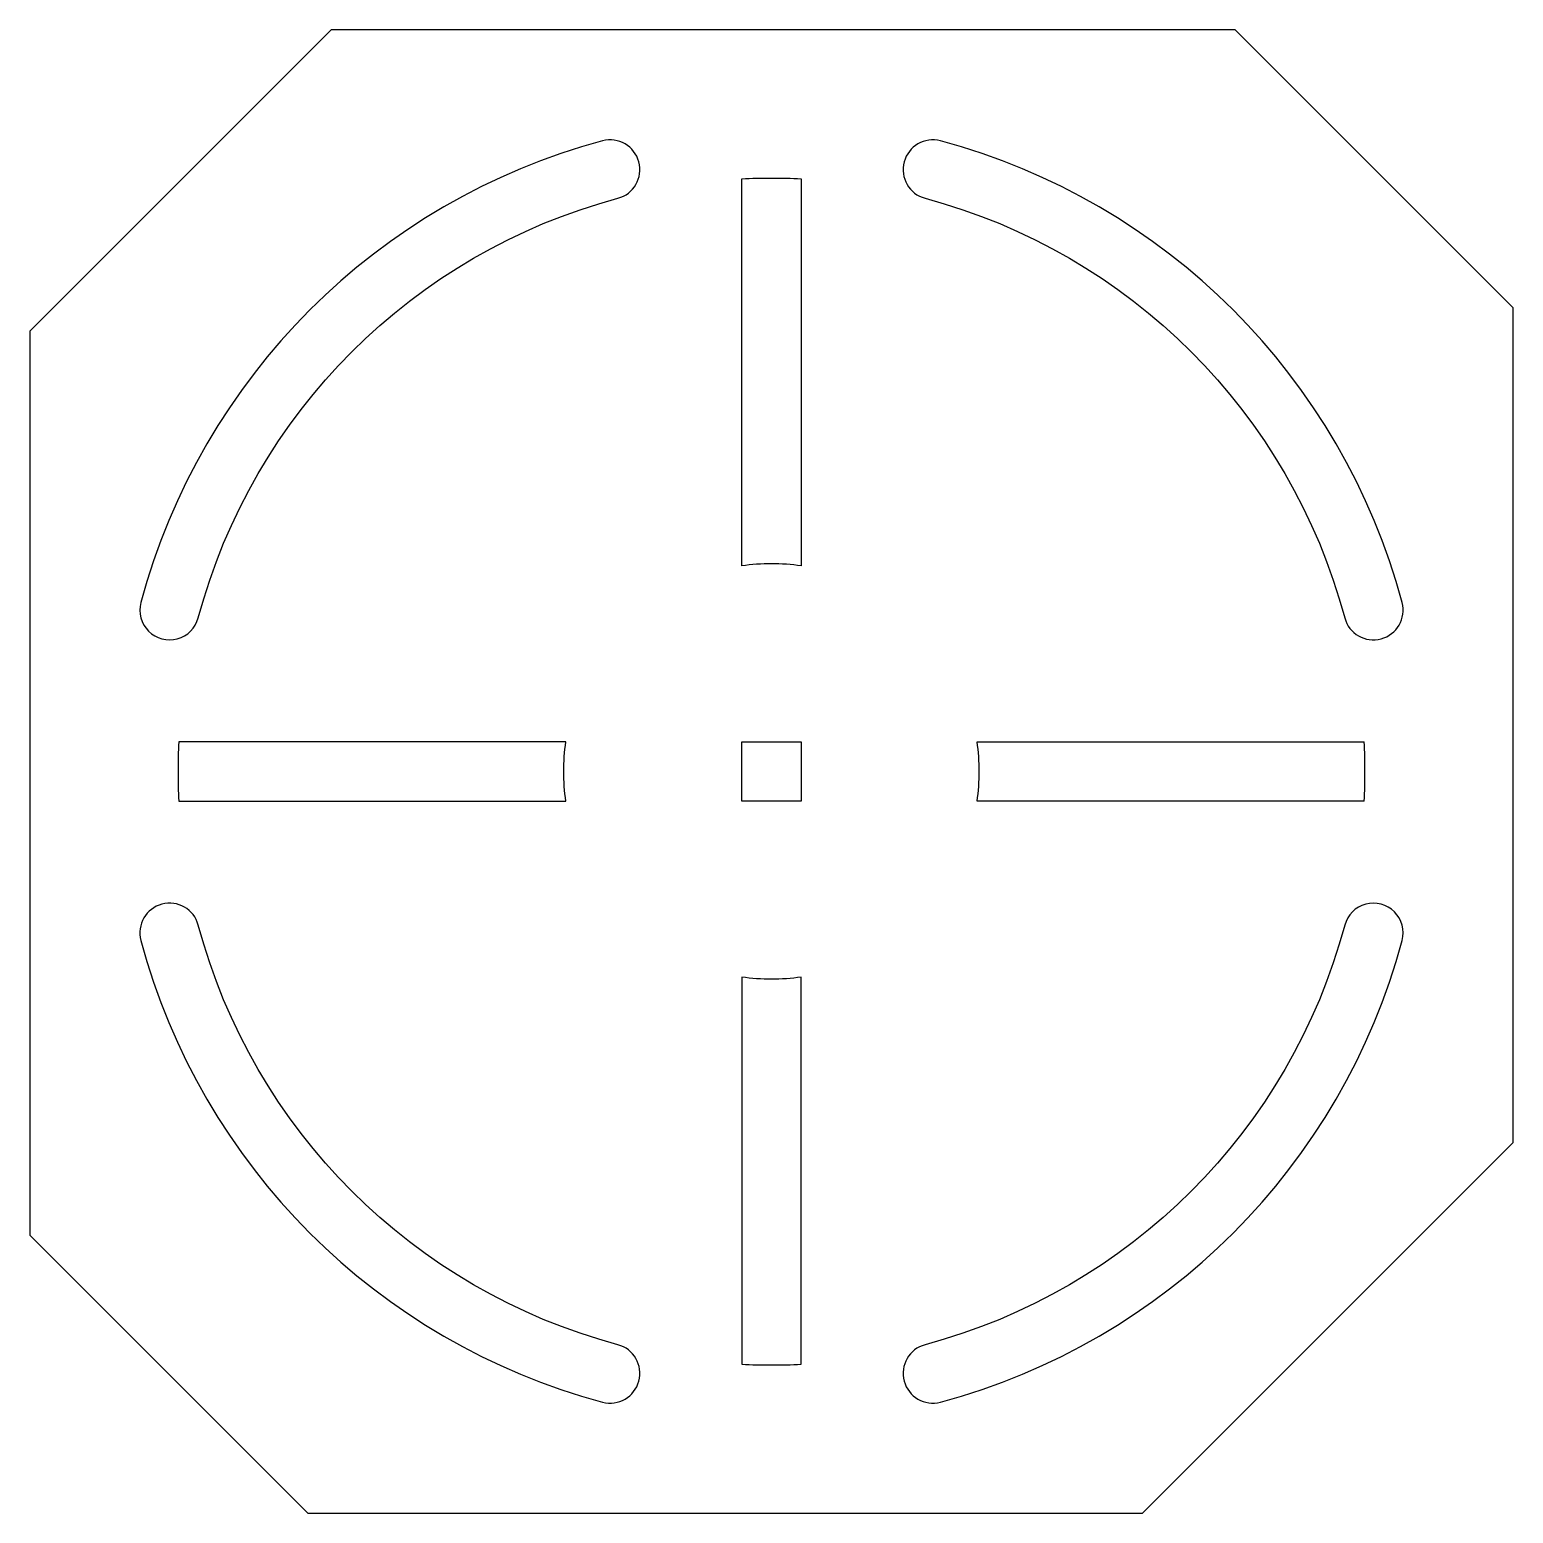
# Model space of a CAD drawing. Header units: millimetres. Extents: x -198 to 52, y -50 to 200.
import ezdxf

# ---------------------------------------------------------------- set-up
doc = ezdxf.new("R2010")
doc.units = ezdxf.units.MM
doc.layers.add('CONTORNO', color=7, linetype='CONTINUOUS')
doc.layers.add('RANURAS', color=1, linetype='CONTINUOUS')

msp = doc.modelspace()

# ---------------------------------------------------------------- linework, layer by layer
at = {"layer": 'CONTORNO'}
msp.add_lwpolyline([(5.435252, 199.861657), (-146.908498, 199.861657), (-197.689748, 149.080407), (-197.689748, -3.263343), (-150.814748, -50.138343), (-10.189748, -50.138343), (52.310252, 12.361657), (52.310252, 152.986657)], close=True, dxfattribs=at)
at = {"layer": 'RANURAS'}
for p, q in [((-38.048732, 79.861657), (27.185174, 79.861657)), ((27.185174, 69.861657), (-38.048732, 69.861657))]:
    msp.add_line(p, q, dxfattribs=at)
for points in [[(-98.571652, 171.45424, 1), (-101.159843, 181.113498, 0.2679491924), (-178.941589, 103.331752, 1), (-169.28233, 100.743562, -0.2679491924)], [(23.902835, 100.743562, 1), (33.562093, 103.331752, 0.2679491924), (-44.219653, 181.113498, 1), (-46.807843, 171.45424, -0.2679491924)], [(-77.689748, 109.502674), (-77.689748, 174.736579, -0.0250156446), (-67.689748, 174.736579), (-67.689748, 109.502674, 0.0717967697)], [(-172.564669, 79.861657, 0.0250156446), (-172.564669, 69.861657), (-107.330764, 69.861657, -0.0717967697), (-107.330764, 79.861657)], [(-169.28233, 48.979753, 1), (-178.941589, 46.391563, 0.2679491924), (-101.159843, -31.390183, 1), (-98.571652, -21.730925, -0.2679491924)], [(-46.807843, -21.730925, 1), (-44.219653, -31.390183, 0.2679491924), (33.562093, 46.391563, 1), (23.902835, 48.979753, -0.2679491924)], [(-77.689748, -25.013264, 0.0250156446), (-67.689748, -25.013264), (-67.689748, 40.220641, -0.0717967697), (-77.689748, 40.220641)]]:
    msp.add_lwpolyline(points, format="xyb", close=True, dxfattribs=at)
msp.add_lwpolyline([(-67.689748, 69.861657), (-77.689748, 69.861657), (-77.689748, 79.861657), (-67.689748, 79.861657)], close=True, dxfattribs=at)
for radius, start, end in [(35, -8.2132107, 8.2132107), (100, -2.86598398, 2.86598398)]:
    msp.add_arc((-72.689748, 74.861657), radius, start, end, dxfattribs=at)

doc.saveas('drawing.dxf')
